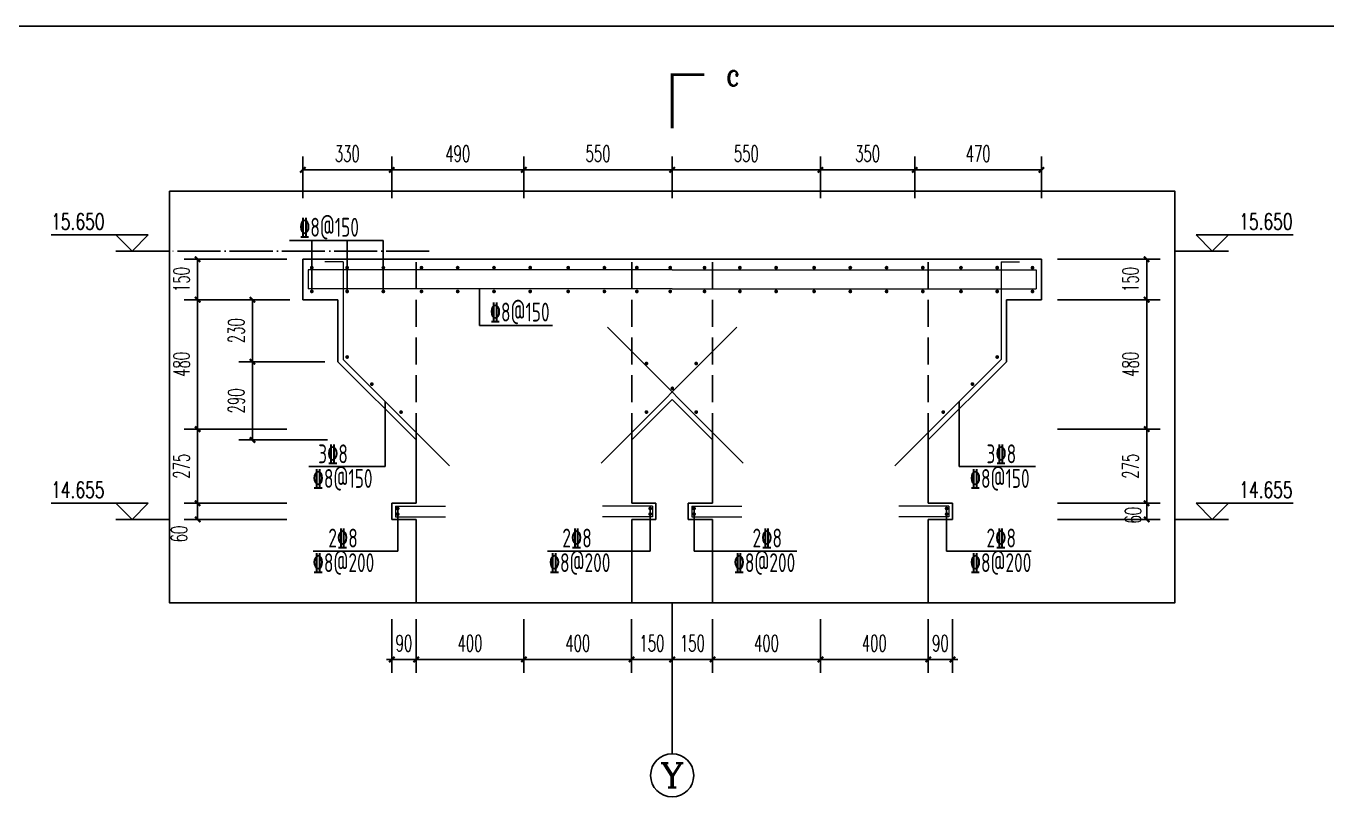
# Model space of a CAD drawing. Extents: x 0 to 125661, y -104936 to 8656.
# Drawn here: x 98672 to 103498, y -87207 to -84347 of the extents above; entities that cross this region are included whole.
import ezdxf
from ezdxf.enums import TextEntityAlignment as Align

# ---------------------------------------------------------------- set-up
doc = ezdxf.new("R2010")
doc.units = 0
doc.header["$LTSCALE"] = 800
doc.header["$MEASUREMENT"] = 0
doc.linetypes.add('DASH', pattern=[0.35, 0.25, -0.1])
doc.linetypes.add('DOTE', pattern=[2.42, 2, -0.2, 0.02, -0.2])
doc.layers.get('0').update_dxf_attribs({"linetype": 'CONTINUOUS'})
doc.layers.get('Defpoints').update_dxf_attribs({"color": 1, "linetype": 'CONTINUOUS'})
for name, color, linetype in [('3-ban', 84, 'CONTINUOUS'), ('AXIS', 3, 'CONTINUOUS'), ('AXIS_TEXT', 7, 'CONTINUOUS'), ('DIM_ELEV', 3, 'CONTINUOUS'), ('DIM_SYMB', 3, 'CONTINUOUS'), ('DOTE', 28, 'CONTINUOUS'), ('PUB_DIM', 3, 'CONTINUOUS'), ('PUB_TEXT', 7, 'CONTINUOUS'), ('WALL', 50, 'CONTINUOUS')]:
    doc.layers.add(name, color=color, linetype=linetype)
doc.layers.add('3-零部件', color=73, linetype='CONTINUOUS', lineweight=5)
doc.styles.add('_TCH_AXIS', font='COMPLEX', dxfattribs={"bigfont": 'GBCBIG'})
doc.styles.add('_TCH_DIM', font='SIMPLEX', dxfattribs={"bigfont": 'GBCBIG'})
doc.styles.add('_TCH_LABEL', font='COMPLEX', dxfattribs={"bigfont": 'GBCBIG'})
doc.styles.add('COMPLEX', font='COMPLEX')
doc.styles.add('DIM_FONT', font='SIMPLEX.shx', dxfattribs={"width": 0.6})
doc.styles.add('TSSD_Rein', font='tssdeng.shx', dxfattribs={"width": 0.7, "bigfont": 'hztxt.shx'})
doc.dimstyles.new('DIMN20', dxfattribs={"dimscale": 0.2, "dimtxt": 300, "dimasz": 100, "dimexe": 250, "dimexo": 300, "dimgap": 150, "dimtad": 1, "dimdec": 0, "dimzin": 0, "dimdsep": 46, "dimtxsty": 'DIM_FONT', "dimblk": 'ARCHTICK', "dimcen": 0.09, "dimclrt": 7, "dimazin": 2, "dimtfac": 1, "dimtdec": 0, "dimtix": 1, "dimtmove": 2, "dimatfit": 3, "dimfxl": 0, "dimtolj": 1, "dimtzin": 0, "dimarcsym": 0})

# ---------------------------------------------------------------- blocks, each defined once
blk = doc.blocks.new('_ArchTick')
at = {"color": 0, "linetype": 'ByBlock', "const_width": 0.4}
blk.add_lwpolyline([(-0.5, -0.5), (0.5, 0.5)], dxfattribs=at)
blk = doc.blocks.new('*D1090')
at = {"layer": 'Defpoints', "color": 0}
for p in [(102438.9, -85212.4), (102829.3, -85212.4), (102438.9, -85362.4)]:
    blk.add_point(p, dxfattribs=at)
at = {"layer": 'PUB_DIM', "color": 0, "lineweight": -2}
for p, q in [((102498.9, -85212.4), (102879.3, -85212.4)), ((102829.3, -85362.4), (102829.3, -85212.4)), ((102498.9, -85362.4), (102879.3, -85362.4))]:
    blk.add_line(p, q, dxfattribs=at)
at = {"layer": 'PUB_DIM', "color": 0, "lineweight": -2, "xscale": 20, "yscale": 20, "zscale": 20}
for p, rotation in [((102829.3, -85212.4), 90), ((102829.3, -85362.4), 270)]:
    blk.add_blockref('_ArchTick', p, dxfattribs=dict(at, rotation=rotation))
at = {"layer": 'PUB_DIM', "color": 7, "insert": (102769.3, -85287.4), "char_height": 60, "attachment_point": 5, "rotation": 90, "style": 'DIM_FONT'}
blk.add_mtext('\\A1;150', dxfattribs=at)
blk = doc.blocks.new('*D1091')
at = {"layer": 'Defpoints', "color": 0}
for p in [(102438.9, -85362.4), (102829.3, -85362.4), (102438.9, -85842.4)]:
    blk.add_point(p, dxfattribs=at)
at = {"layer": 'PUB_DIM', "color": 0, "lineweight": -2}
for p, q in [((102498.9, -85362.4), (102879.3, -85362.4)), ((102829.3, -85842.4), (102829.3, -85362.4)), ((102498.9, -85842.4), (102879.3, -85842.4))]:
    blk.add_line(p, q, dxfattribs=at)
at = {"layer": 'PUB_DIM', "color": 0, "lineweight": -2, "xscale": 20, "yscale": 20, "zscale": 20}
for p, rotation in [((102829.3, -85362.4), 90), ((102829.3, -85842.4), 270)]:
    blk.add_blockref('_ArchTick', p, dxfattribs=dict(at, rotation=rotation))
at = {"layer": 'PUB_DIM', "color": 7, "insert": (102769.3, -85602.4), "char_height": 60, "attachment_point": 5, "rotation": 90, "style": 'DIM_FONT'}
blk.add_mtext('\\A1;480', dxfattribs=at)
blk = doc.blocks.new('*D1092')
at = {"layer": 'Defpoints', "color": 0}
for p in [(102438.9, -85842.4), (102829.3, -85842.4), (102438.9, -86117.4)]:
    blk.add_point(p, dxfattribs=at)
at = {"layer": 'PUB_DIM', "color": 0, "lineweight": -2}
for p, q in [((102498.9, -85842.4), (102879.3, -85842.4)), ((102829.3, -86117.4), (102829.3, -85842.4)), ((102498.9, -86117.4), (102879.3, -86117.4))]:
    blk.add_line(p, q, dxfattribs=at)
at = {"layer": 'PUB_DIM', "color": 0, "lineweight": -2, "xscale": 20, "yscale": 20, "zscale": 20}
for p, rotation in [((102829.3, -85842.4), 90), ((102829.3, -86117.4), 270)]:
    blk.add_blockref('_ArchTick', p, dxfattribs=dict(at, rotation=rotation))
at = {"layer": 'PUB_DIM', "color": 7, "insert": (102769.3, -85979.9), "char_height": 60, "attachment_point": 5, "rotation": 90, "style": 'DIM_FONT'}
blk.add_mtext('\\A1;275', dxfattribs=at)
blk = doc.blocks.new('*D1093')
at = {"layer": 'Defpoints', "color": 0}
for p in [(102438.9, -86117.4), (102829.3, -86117.4), (102438.9, -86177.4)]:
    blk.add_point(p, dxfattribs=at)
at = {"layer": 'PUB_DIM', "color": 0, "lineweight": -2}
for p, q in [((102498.9, -86117.4), (102879.3, -86117.4)), ((102829.3, -86177.4), (102829.3, -86117.4)), ((102498.9, -86177.4), (102879.3, -86177.4))]:
    blk.add_line(p, q, dxfattribs=at)
at = {"layer": 'PUB_DIM', "color": 0, "lineweight": -2, "xscale": 20, "yscale": 20, "zscale": 20}
for p, rotation in [((102829.3, -86117.4), 90), ((102829.3, -86177.4), 270)]:
    blk.add_blockref('_ArchTick', p, dxfattribs=dict(at, rotation=rotation))
at = {"layer": 'PUB_DIM', "color": 7, "insert": (102778.7, -86162), "char_height": 60, "attachment_point": 5, "rotation": 90, "style": 'DIM_FONT'}
blk.add_mtext('\\A1;60', dxfattribs=at)
blk = doc.blocks.new('*D1094')
at = {"layer": 'Defpoints', "color": 0}
for p in [(100028.9, -86486.7), (100118.9, -86486.7), (100118.9, -86696.7)]:
    blk.add_point(p, dxfattribs=at)
at = {"layer": 'PUB_DIM', "color": 0, "lineweight": -2}
for p, q in [((100028.9, -86546.7), (100028.9, -86746.7)), ((100118.9, -86546.7), (100118.9, -86746.7)), ((100028.9, -86696.7), (100008.9, -86696.7)), ((100028.9, -86696.7), (100118.9, -86696.7)), ((100118.9, -86696.7), (100138.9, -86696.7))]:
    blk.add_line(p, q, dxfattribs=at)
at = {"layer": 'PUB_DIM', "color": 0, "lineweight": -2, "xscale": 20, "yscale": 20, "zscale": 20}
blk.add_blockref('_ArchTick', (100028.9, -86696.7), dxfattribs=at)
at = {"layer": 'PUB_DIM', "color": 0, "lineweight": -2, "xscale": 20, "yscale": 20, "zscale": 20, "rotation": 180}
blk.add_blockref('_ArchTick', (100118.9, -86696.7), dxfattribs=at)
at = {"layer": 'PUB_DIM', "color": 7, "insert": (100073.9, -86636.7), "char_height": 60, "attachment_point": 5, "style": 'DIM_FONT'}
blk.add_mtext('\\A1;90', dxfattribs=at)
blk = doc.blocks.new('*D1095')
at = {"layer": 'Defpoints', "color": 0}
for p in [(100118.9, -86486.7), (100518.9, -86486.7), (100518.9, -86696.7)]:
    blk.add_point(p, dxfattribs=at)
at = {"layer": 'PUB_DIM', "color": 0, "lineweight": -2}
for p, q in [((100118.9, -86546.7), (100118.9, -86746.7)), ((100518.9, -86546.7), (100518.9, -86746.7)), ((100118.9, -86696.7), (100518.9, -86696.7))]:
    blk.add_line(p, q, dxfattribs=at)
at = {"layer": 'PUB_DIM', "color": 0, "lineweight": -2, "xscale": 20, "yscale": 20, "zscale": 20, "rotation": 180}
blk.add_blockref('_ArchTick', (100118.9, -86696.7), dxfattribs=at)
at = {"layer": 'PUB_DIM', "color": 0, "lineweight": -2, "xscale": 20, "yscale": 20, "zscale": 20}
blk.add_blockref('_ArchTick', (100518.9, -86696.7), dxfattribs=at)
at = {"layer": 'PUB_DIM', "color": 7, "insert": (100318.9, -86636.7), "char_height": 60, "attachment_point": 5, "style": 'DIM_FONT'}
blk.add_mtext('\\A1;400', dxfattribs=at)
blk = doc.blocks.new('*D1096')
at = {"layer": 'Defpoints', "color": 0}
for p in [(100518.9, -86486.7), (100918.5, -86486.7), (100918.5, -86696.7)]:
    blk.add_point(p, dxfattribs=at)
at = {"layer": 'PUB_DIM', "color": 0, "lineweight": -2}
for p, q in [((100518.9, -86546.7), (100518.9, -86746.7)), ((100918.5, -86546.7), (100918.5, -86746.7)), ((100518.9, -86696.7), (100918.5, -86696.7))]:
    blk.add_line(p, q, dxfattribs=at)
at = {"layer": 'PUB_DIM', "color": 0, "lineweight": -2, "xscale": 20, "yscale": 20, "zscale": 20, "rotation": 180}
blk.add_blockref('_ArchTick', (100518.9, -86696.7), dxfattribs=at)
at = {"layer": 'PUB_DIM', "color": 0, "lineweight": -2, "xscale": 20, "yscale": 20, "zscale": 20}
blk.add_blockref('_ArchTick', (100918.5, -86696.7), dxfattribs=at)
at = {"layer": 'PUB_DIM', "color": 7, "insert": (100718.7, -86636.7), "char_height": 60, "attachment_point": 5, "style": 'DIM_FONT'}
blk.add_mtext('\\A1;400', dxfattribs=at)
blk = doc.blocks.new('*D1097')
at = {"layer": 'Defpoints', "color": 0}
for p in [(100918.5, -86486.7), (101068.9, -86486.7), (101068.9, -86696.7)]:
    blk.add_point(p, dxfattribs=at)
at = {"layer": 'PUB_DIM', "color": 0, "lineweight": -2}
for p, q in [((100918.5, -86546.7), (100918.5, -86746.7)), ((101068.9, -86546.7), (101068.9, -86746.7)), ((100918.5, -86696.7), (101068.9, -86696.7))]:
    blk.add_line(p, q, dxfattribs=at)
at = {"layer": 'PUB_DIM', "color": 0, "lineweight": -2, "xscale": 20, "yscale": 20, "zscale": 20, "rotation": 180}
blk.add_blockref('_ArchTick', (100918.5, -86696.7), dxfattribs=at)
at = {"layer": 'PUB_DIM', "color": 0, "lineweight": -2, "xscale": 20, "yscale": 20, "zscale": 20}
blk.add_blockref('_ArchTick', (101068.9, -86696.7), dxfattribs=at)
at = {"layer": 'PUB_DIM', "color": 7, "insert": (100993.7, -86636.7), "char_height": 60, "attachment_point": 5, "style": 'DIM_FONT'}
blk.add_mtext('\\A1;150', dxfattribs=at)
blk = doc.blocks.new('*D1098')
at = {"layer": 'Defpoints', "color": 0}
for p in [(101068.9, -86486.7), (101218.9, -86486.7), (101218.9, -86696.7)]:
    blk.add_point(p, dxfattribs=at)
at = {"layer": 'PUB_DIM', "color": 0, "lineweight": -2}
for p, q in [((101068.9, -86546.7), (101068.9, -86746.7)), ((101218.9, -86546.7), (101218.9, -86746.7)), ((101068.9, -86696.7), (101218.9, -86696.7))]:
    blk.add_line(p, q, dxfattribs=at)
at = {"layer": 'PUB_DIM', "color": 0, "lineweight": -2, "xscale": 20, "yscale": 20, "zscale": 20, "rotation": 180}
blk.add_blockref('_ArchTick', (101068.9, -86696.7), dxfattribs=at)
at = {"layer": 'PUB_DIM', "color": 0, "lineweight": -2, "xscale": 20, "yscale": 20, "zscale": 20}
blk.add_blockref('_ArchTick', (101218.9, -86696.7), dxfattribs=at)
at = {"layer": 'PUB_DIM', "color": 7, "insert": (101143.9, -86636.7), "char_height": 60, "attachment_point": 5, "style": 'DIM_FONT'}
blk.add_mtext('\\A1;150', dxfattribs=at)
blk = doc.blocks.new('*D1099')
at = {"layer": 'Defpoints', "color": 0}
for p in [(101218.9, -86486.7), (101618.9, -86486.7), (101618.9, -86696.7)]:
    blk.add_point(p, dxfattribs=at)
at = {"layer": 'PUB_DIM', "color": 0, "lineweight": -2}
for p, q in [((101218.9, -86546.7), (101218.9, -86746.7)), ((101618.9, -86546.7), (101618.9, -86746.7)), ((101218.9, -86696.7), (101618.9, -86696.7))]:
    blk.add_line(p, q, dxfattribs=at)
at = {"layer": 'PUB_DIM', "color": 0, "lineweight": -2, "xscale": 20, "yscale": 20, "zscale": 20, "rotation": 180}
blk.add_blockref('_ArchTick', (101218.9, -86696.7), dxfattribs=at)
at = {"layer": 'PUB_DIM', "color": 0, "lineweight": -2, "xscale": 20, "yscale": 20, "zscale": 20}
blk.add_blockref('_ArchTick', (101618.9, -86696.7), dxfattribs=at)
at = {"layer": 'PUB_DIM', "color": 7, "insert": (101418.9, -86636.7), "char_height": 60, "attachment_point": 5, "style": 'DIM_FONT'}
blk.add_mtext('\\A1;400', dxfattribs=at)
blk = doc.blocks.new('*D1100')
at = {"layer": 'Defpoints', "color": 0}
for p in [(101618.9, -86486.7), (102018.9, -86486.7), (102018.9, -86696.7)]:
    blk.add_point(p, dxfattribs=at)
at = {"layer": 'PUB_DIM', "color": 0, "lineweight": -2}
for p, q in [((101618.9, -86546.7), (101618.9, -86746.7)), ((102018.9, -86546.7), (102018.9, -86746.7)), ((101618.9, -86696.7), (102018.9, -86696.7))]:
    blk.add_line(p, q, dxfattribs=at)
at = {"layer": 'PUB_DIM', "color": 0, "lineweight": -2, "xscale": 20, "yscale": 20, "zscale": 20, "rotation": 180}
blk.add_blockref('_ArchTick', (101618.9, -86696.7), dxfattribs=at)
at = {"layer": 'PUB_DIM', "color": 0, "lineweight": -2, "xscale": 20, "yscale": 20, "zscale": 20}
blk.add_blockref('_ArchTick', (102018.9, -86696.7), dxfattribs=at)
at = {"layer": 'PUB_DIM', "color": 7, "insert": (101818.9, -86636.7), "char_height": 60, "attachment_point": 5, "style": 'DIM_FONT'}
blk.add_mtext('\\A1;400', dxfattribs=at)
blk = doc.blocks.new('*D1101')
at = {"layer": 'Defpoints', "color": 0}
for p in [(102018.9, -86486.7), (102108.9, -86486.7), (102108.9, -86696.7)]:
    blk.add_point(p, dxfattribs=at)
at = {"layer": 'PUB_DIM', "color": 0, "lineweight": -2}
for p, q in [((102018.9, -86546.7), (102018.9, -86746.7)), ((102108.9, -86546.7), (102108.9, -86746.7)), ((102018.9, -86696.7), (101998.9, -86696.7)), ((102018.9, -86696.7), (102108.9, -86696.7)), ((102108.9, -86696.7), (102128.9, -86696.7))]:
    blk.add_line(p, q, dxfattribs=at)
at = {"layer": 'PUB_DIM', "color": 0, "lineweight": -2, "xscale": 20, "yscale": 20, "zscale": 20}
blk.add_blockref('_ArchTick', (102018.9, -86696.7), dxfattribs=at)
at = {"layer": 'PUB_DIM', "color": 0, "lineweight": -2, "xscale": 20, "yscale": 20, "zscale": 20, "rotation": 180}
blk.add_blockref('_ArchTick', (102108.9, -86696.7), dxfattribs=at)
at = {"layer": 'PUB_DIM', "color": 7, "insert": (102063.9, -86636.7), "char_height": 60, "attachment_point": 5, "style": 'DIM_FONT'}
blk.add_mtext('\\A1;90', dxfattribs=at)
blk = doc.blocks.new('*D1102')
at = {"layer": 'Defpoints', "color": 0}
for p in [(100028.6, -84880.8), (99698.9, -85045.8), (100028.6, -85045.8)]:
    blk.add_point(p, dxfattribs=at)
at = {"layer": 'PUB_DIM', "color": 0, "lineweight": -2}
for p, q in [((99698.9, -84985.8), (99698.9, -84830.8)), ((100028.6, -84985.8), (100028.6, -84830.8)), ((99698.9, -84880.8), (100028.6, -84880.8))]:
    blk.add_line(p, q, dxfattribs=at)
at = {"layer": 'PUB_DIM', "color": 0, "lineweight": -2, "xscale": 20, "yscale": 20, "zscale": 20, "rotation": 180}
blk.add_blockref('_ArchTick', (99698.9, -84880.8), dxfattribs=at)
at = {"layer": 'PUB_DIM', "color": 0, "lineweight": -2, "xscale": 20, "yscale": 20, "zscale": 20}
blk.add_blockref('_ArchTick', (100028.6, -84880.8), dxfattribs=at)
at = {"layer": 'PUB_DIM', "color": 7, "insert": (99863.7, -84820.8), "char_height": 60, "attachment_point": 5, "style": 'DIM_FONT'}
blk.add_mtext('\\A1;330', dxfattribs=at)
blk = doc.blocks.new('*D1103')
at = {"layer": 'Defpoints', "color": 0}
for p in [(100518.9, -84880.8), (100028.6, -85045.8), (100518.9, -85045.8)]:
    blk.add_point(p, dxfattribs=at)
at = {"layer": 'PUB_DIM', "color": 0, "lineweight": -2}
for p, q in [((100028.6, -84985.8), (100028.6, -84830.8)), ((100518.9, -84985.8), (100518.9, -84830.8)), ((100028.6, -84880.8), (100518.9, -84880.8))]:
    blk.add_line(p, q, dxfattribs=at)
at = {"layer": 'PUB_DIM', "color": 0, "lineweight": -2, "xscale": 20, "yscale": 20, "zscale": 20, "rotation": 180}
blk.add_blockref('_ArchTick', (100028.6, -84880.8), dxfattribs=at)
at = {"layer": 'PUB_DIM', "color": 0, "lineweight": -2, "xscale": 20, "yscale": 20, "zscale": 20}
blk.add_blockref('_ArchTick', (100518.9, -84880.8), dxfattribs=at)
at = {"layer": 'PUB_DIM', "color": 7, "insert": (100273.7, -84820.8), "char_height": 60, "attachment_point": 5, "style": 'DIM_FONT'}
blk.add_mtext('\\A1;490', dxfattribs=at)
blk = doc.blocks.new('*D1104')
at = {"layer": 'Defpoints', "color": 0}
for p in [(101068.9, -84880.8), (100518.9, -85045.8), (101068.9, -85045.8)]:
    blk.add_point(p, dxfattribs=at)
at = {"layer": 'PUB_DIM', "color": 0, "lineweight": -2}
for p, q in [((100518.9, -84985.8), (100518.9, -84830.8)), ((101068.9, -84985.8), (101068.9, -84830.8)), ((100518.9, -84880.8), (101068.9, -84880.8))]:
    blk.add_line(p, q, dxfattribs=at)
at = {"layer": 'PUB_DIM', "color": 0, "lineweight": -2, "xscale": 20, "yscale": 20, "zscale": 20, "rotation": 180}
blk.add_blockref('_ArchTick', (100518.9, -84880.8), dxfattribs=at)
at = {"layer": 'PUB_DIM', "color": 0, "lineweight": -2, "xscale": 20, "yscale": 20, "zscale": 20}
blk.add_blockref('_ArchTick', (101068.9, -84880.8), dxfattribs=at)
at = {"layer": 'PUB_DIM', "color": 7, "insert": (100793.9, -84820.8), "char_height": 60, "attachment_point": 5, "style": 'DIM_FONT'}
blk.add_mtext('\\A1;550', dxfattribs=at)
blk = doc.blocks.new('*D1105')
at = {"layer": 'Defpoints', "color": 0}
for p in [(101618.9, -84880.8), (101068.9, -85045.8), (101618.9, -85045.8)]:
    blk.add_point(p, dxfattribs=at)
at = {"layer": 'PUB_DIM', "color": 0, "lineweight": -2}
for p, q in [((101068.9, -84985.8), (101068.9, -84830.8)), ((101618.9, -84985.8), (101618.9, -84830.8)), ((101068.9, -84880.8), (101618.9, -84880.8))]:
    blk.add_line(p, q, dxfattribs=at)
at = {"layer": 'PUB_DIM', "color": 0, "lineweight": -2, "xscale": 20, "yscale": 20, "zscale": 20, "rotation": 180}
blk.add_blockref('_ArchTick', (101068.9, -84880.8), dxfattribs=at)
at = {"layer": 'PUB_DIM', "color": 0, "lineweight": -2, "xscale": 20, "yscale": 20, "zscale": 20}
blk.add_blockref('_ArchTick', (101618.9, -84880.8), dxfattribs=at)
at = {"layer": 'PUB_DIM', "color": 7, "insert": (101343.9, -84820.8), "char_height": 60, "attachment_point": 5, "style": 'DIM_FONT'}
blk.add_mtext('\\A1;550', dxfattribs=at)
blk = doc.blocks.new('*D1106')
at = {"layer": 'Defpoints', "color": 0}
for p in [(101968.9, -84880.8), (101618.9, -85045.8), (101968.9, -85045.8)]:
    blk.add_point(p, dxfattribs=at)
at = {"layer": 'PUB_DIM', "color": 0, "lineweight": -2}
for p, q in [((101618.9, -84985.8), (101618.9, -84830.8)), ((101968.9, -84985.8), (101968.9, -84830.8)), ((101618.9, -84880.8), (101968.9, -84880.8))]:
    blk.add_line(p, q, dxfattribs=at)
at = {"layer": 'PUB_DIM', "color": 0, "lineweight": -2, "xscale": 20, "yscale": 20, "zscale": 20, "rotation": 180}
blk.add_blockref('_ArchTick', (101618.9, -84880.8), dxfattribs=at)
at = {"layer": 'PUB_DIM', "color": 0, "lineweight": -2, "xscale": 20, "yscale": 20, "zscale": 20}
blk.add_blockref('_ArchTick', (101968.9, -84880.8), dxfattribs=at)
at = {"layer": 'PUB_DIM', "color": 7, "insert": (101793.9, -84820.8), "char_height": 60, "attachment_point": 5, "style": 'DIM_FONT'}
blk.add_mtext('\\A1;350', dxfattribs=at)
blk = doc.blocks.new('*D1107')
at = {"layer": 'Defpoints', "color": 0}
for p in [(102438.9, -84880.8), (101968.9, -85045.8), (102438.9, -85045.8)]:
    blk.add_point(p, dxfattribs=at)
at = {"layer": 'PUB_DIM', "color": 0, "lineweight": -2}
for p, q in [((101968.9, -84985.8), (101968.9, -84830.8)), ((102438.9, -84985.8), (102438.9, -84830.8)), ((101968.9, -84880.8), (102438.9, -84880.8))]:
    blk.add_line(p, q, dxfattribs=at)
at = {"layer": 'PUB_DIM', "color": 0, "lineweight": -2, "xscale": 20, "yscale": 20, "zscale": 20, "rotation": 180}
blk.add_blockref('_ArchTick', (101968.9, -84880.8), dxfattribs=at)
at = {"layer": 'PUB_DIM', "color": 0, "lineweight": -2, "xscale": 20, "yscale": 20, "zscale": 20}
blk.add_blockref('_ArchTick', (102438.9, -84880.8), dxfattribs=at)
at = {"layer": 'PUB_DIM', "color": 7, "insert": (102203.9, -84820.8), "char_height": 60, "attachment_point": 5, "style": 'DIM_FONT'}
blk.add_mtext('\\A1;470', dxfattribs=at)
blk = doc.blocks.new('*D1125')
at = {"layer": 'Defpoints', "color": 0}
for p in [(99308.5, -85212.4), (99698.9, -85212.4), (99698.9, -85362.4)]:
    blk.add_point(p, dxfattribs=at)
at = {"layer": 'PUB_DIM', "color": 0, "lineweight": -2}
for p, q in [((99638.9, -85212.4), (99258.5, -85212.4)), ((99308.5, -85362.4), (99308.5, -85212.4)), ((99638.9, -85362.4), (99258.5, -85362.4))]:
    blk.add_line(p, q, dxfattribs=at)
at = {"layer": 'PUB_DIM', "color": 0, "lineweight": -2, "xscale": 20, "yscale": 20, "zscale": 20}
for p, rotation in [((99308.5, -85212.4), 90), ((99308.5, -85362.4), 270)]:
    blk.add_blockref('_ArchTick', p, dxfattribs=dict(at, rotation=rotation))
at = {"layer": 'PUB_DIM', "color": 7, "insert": (99248.5, -85287.4), "char_height": 60, "attachment_point": 5, "rotation": 90, "style": 'DIM_FONT'}
blk.add_mtext('\\A1;150', dxfattribs=at)
blk = doc.blocks.new('*D1126')
at = {"layer": 'Defpoints', "color": 0}
for p in [(99308.5, -85362.4), (99698.9, -85362.4), (99698.9, -85842.4)]:
    blk.add_point(p, dxfattribs=at)
at = {"layer": 'PUB_DIM', "color": 0, "lineweight": -2}
for p, q in [((99638.9, -85362.4), (99258.5, -85362.4)), ((99308.5, -85842.4), (99308.5, -85362.4)), ((99638.9, -85842.4), (99258.5, -85842.4))]:
    blk.add_line(p, q, dxfattribs=at)
at = {"layer": 'PUB_DIM', "color": 0, "lineweight": -2, "xscale": 20, "yscale": 20, "zscale": 20}
for p, rotation in [((99308.5, -85362.4), 90), ((99308.5, -85842.4), 270)]:
    blk.add_blockref('_ArchTick', p, dxfattribs=dict(at, rotation=rotation))
at = {"layer": 'PUB_DIM', "color": 7, "insert": (99248.5, -85602.4), "char_height": 60, "attachment_point": 5, "rotation": 90, "style": 'DIM_FONT'}
blk.add_mtext('\\A1;480', dxfattribs=at)
blk = doc.blocks.new('*D1127')
at = {"layer": 'Defpoints', "color": 0}
for p in [(99308.5, -85842.4), (99698.9, -85842.4), (99698.9, -86117.4)]:
    blk.add_point(p, dxfattribs=at)
at = {"layer": 'PUB_DIM', "color": 0, "lineweight": -2}
for p, q in [((99638.9, -85842.4), (99258.5, -85842.4)), ((99308.5, -86117.4), (99308.5, -85842.4)), ((99638.9, -86117.4), (99258.5, -86117.4))]:
    blk.add_line(p, q, dxfattribs=at)
at = {"layer": 'PUB_DIM', "color": 0, "lineweight": -2, "xscale": 20, "yscale": 20, "zscale": 20}
for p, rotation in [((99308.5, -85842.4), 90), ((99308.5, -86117.4), 270)]:
    blk.add_blockref('_ArchTick', p, dxfattribs=dict(at, rotation=rotation))
at = {"layer": 'PUB_DIM', "color": 7, "insert": (99248.5, -85979.9), "char_height": 60, "attachment_point": 5, "rotation": 90, "style": 'DIM_FONT'}
blk.add_mtext('\\A1;275', dxfattribs=at)
blk = doc.blocks.new('*D1128')
at = {"layer": 'Defpoints', "color": 0}
for p in [(99308.5, -86117.4), (99698.9, -86117.4), (99698.9, -86177.4)]:
    blk.add_point(p, dxfattribs=at)
at = {"layer": 'PUB_DIM', "color": 0, "lineweight": -2}
for p, q in [((99638.9, -86117.4), (99258.5, -86117.4)), ((99308.5, -86177.4), (99308.5, -86117.4)), ((99638.9, -86177.4), (99258.5, -86177.4))]:
    blk.add_line(p, q, dxfattribs=at)
at = {"layer": 'PUB_DIM', "color": 0, "lineweight": -2, "xscale": 20, "yscale": 20, "zscale": 20}
for p, rotation in [((99308.5, -86117.4), 90), ((99308.5, -86177.4), 270)]:
    blk.add_blockref('_ArchTick', p, dxfattribs=dict(at, rotation=rotation))
at = {"layer": 'PUB_DIM', "color": 7, "insert": (99239.5, -86231.4), "char_height": 60, "attachment_point": 5, "rotation": 90, "style": 'DIM_FONT'}
blk.add_mtext('\\A1;60', dxfattribs=at)
blk = doc.blocks.new('_AXISO')
blk.add_circle((0, 0), 0.5)
at = {"layer": 'AXIS_TEXT', "style": 'COMPLEX', "width": 1.041667}
blk.add_attdef('A', text='', height=0.56, dxfattribs=at).set_placement((-0.25, -0.28), (0.25, -0.28), align=Align.FIT)
blk = doc.blocks.new('*D1419')
at = {"layer": '3-ban', "color": 0, "lineweight": -2}
for p, q in [((99651.1, -85362.4), (99461.9, -85362.4)), ((99511.9, -85362.4), (99511.9, -85592.4)), ((99780.8, -85592.4), (99461.9, -85592.4))]:
    blk.add_line(p, q, dxfattribs=at)
at = {"layer": 'Defpoints', "color": 0}
for p in [(99711.1, -85362.4), (99511.9, -85592.4), (99840.8, -85592.4)]:
    blk.add_point(p, dxfattribs=at)
at = {"layer": '3-ban', "color": 0, "lineweight": -2, "xscale": 20, "yscale": 20, "zscale": 20}
for p, rotation in [((99511.9, -85362.4), 90), ((99511.9, -85592.4), 270)]:
    blk.add_blockref('_ArchTick', p, dxfattribs=dict(at, rotation=rotation))
at = {"layer": '3-ban', "color": 7, "insert": (99451.9, -85477.4), "char_height": 60, "attachment_point": 5, "rotation": 90, "style": 'DIM_FONT'}
blk.add_mtext('\\A1;230', dxfattribs=at)
blk = doc.blocks.new('*D1420')
at = {"layer": '3-ban', "color": 0, "lineweight": -2}
for p, q in [((99780.8, -85592.4), (99461.9, -85592.4)), ((99511.9, -85592.4), (99511.9, -85882.7)), ((99790.2, -85882.7), (99461.9, -85882.7))]:
    blk.add_line(p, q, dxfattribs=at)
at = {"layer": 'Defpoints', "color": 0}
for p in [(99840.8, -85592.4), (99511.9, -85882.7), (99850.2, -85882.7)]:
    blk.add_point(p, dxfattribs=at)
at = {"layer": '3-ban', "color": 0, "lineweight": -2, "xscale": 20, "yscale": 20, "zscale": 20}
for p, rotation in [((99511.9, -85592.4), 90), ((99511.9, -85882.7), 270)]:
    blk.add_blockref('_ArchTick', p, dxfattribs=dict(at, rotation=rotation))
at = {"layer": '3-ban', "color": 7, "insert": (99451.9, -85737.6), "char_height": 60, "attachment_point": 5, "rotation": 90, "style": 'DIM_FONT'}
blk.add_mtext('\\A1;290', dxfattribs=at)

msp = doc.modelspace()

# ---------------------------------------------------------------- linework, layer by layer
at = {"layer": '3-ban'}
for p, q in [((99997.4, -85143.4), (99649.3, -85143.4)), ((99732.4, -85335.2), (99732.4, -85143.4)), ((99863.6, -85335.2), (99863.6, -85143.4)), ((99997.4, -85335.2), (99997.4, -85143.4)), ((100354.1, -85322.5), (100354.1, -85458)), ((100354.1, -85458), (100625, -85458)), ((100004, -85739.5), (100004, -85981.3)), ((102133.8, -85739.5), (102133.8, -85981.3)), ((100004, -85981.3), (99720.5, -85981.3)), ((102133.8, -85981.3), (102417.3, -85981.3)), ((100051.1, -86136.8), (100051.1, -86294.8)), ((100987.5, -86136.8), (100987.5, -86294.8)), ((101150.3, -86136.8), (101150.3, -86294.8)), ((102086.7, -86136.8), (102086.7, -86294.8)), ((100051.1, -86294.8), (99736.6, -86294.8)), ((100606.5, -86294.8), (100987.5, -86294.8)), ((101531.3, -86294.8), (101150.3, -86294.8)), ((102086.7, -86294.8), (102401.2, -86294.8))]:
    msp.add_line(p, q, dxfattribs=at)
at = {"layer": '3-ban', "linetype": 'DASH', "ltscale": 0.5}
for p, q in [((100118.9, -85882.7), (100118.9, -85212.4)), ((100918.9, -85882.7), (100918.9, -85212.4)), ((101218.9, -85882.7), (101218.9, -85212.4)), ((102018.9, -85882.7), (102018.9, -85212.4))]:
    msp.add_line(p, q, dxfattribs=at)
at = {"layer": '3-ban', "color": 1, "const_width": 6.95}
for points in [[(99735.5, -85243.6, -1), (99728.6, -85243.6, -1)], [(99866.6, -85243.6, -1), (99859.6, -85243.6, -1)], [(100000.9, -85243.6, -1), (99993.9, -85243.6, -1)], [(100142.4, -85243.6, -1), (100135.5, -85243.6, -1)], [(100276.7, -85243.6, -1), (100269.8, -85243.6, -1)], [(100411.5, -85243.6, -1), (100404.5, -85243.6, -1)], [(100545.8, -85243.6, -1), (100538.8, -85243.6, -1)], [(100686.6, -85243.6, -1), (100679.7, -85243.6, -1)], [(100820.9, -85243.6, -1), (100814, -85243.6, -1)], [(100941.4, -85243.6, -1), (100934.4, -85243.6, -1)], [(101065.3, -85243.6, -1), (101058.4, -85243.6, -1)], [(101185.5, -85243.6, 1), (101192.4, -85243.6, 1)], [(101316.9, -85243.6, 1), (101323.8, -85243.6, 1)], [(101451.2, -85243.6, 1), (101458.1, -85243.6, 1)], [(101592, -85243.6, 1), (101599, -85243.6, 1)], [(101726.3, -85243.6, 1), (101733.3, -85243.6, 1)], [(101861.1, -85243.6, 1), (101868, -85243.6, 1)], [(101995.3, -85243.6, 1), (102002.3, -85243.6, 1)], [(102136.9, -85243.6, 1), (102143.9, -85243.6, 1)], [(102271.2, -85243.6, 1), (102278.2, -85243.6, 1)], [(102402.3, -85243.6, 1), (102409.2, -85243.6, 1)], [(99735.5, -85331.7, -1), (99728.6, -85331.7, -1)], [(99866.6, -85331.7, -1), (99859.6, -85331.7, -1)], [(100000.9, -85331.7, -1), (99993.9, -85331.7, -1)], [(100142.4, -85331.7, -1), (100135.5, -85331.7, -1)], [(100276.7, -85331.7, -1), (100269.8, -85331.7, -1)], [(100411.5, -85331.7, -1), (100404.5, -85331.7, -1)], [(100545.8, -85331.7, -1), (100538.8, -85331.7, -1)], [(100686.6, -85331.7, -1), (100679.7, -85331.7, -1)], [(100820.9, -85331.7, -1), (100814, -85331.7, -1)], [(100941.4, -85331.7, -1), (100934.4, -85331.7, -1)], [(101065.3, -85331.7, -1), (101058.4, -85331.7, -1)], [(101185.5, -85331.7, 1), (101192.4, -85331.7, 1)], [(101316.9, -85331.7, 1), (101323.8, -85331.7, 1)], [(101451.2, -85331.7, 1), (101458.1, -85331.7, 1)], [(101592, -85331.7, 1), (101599, -85331.7, 1)], [(101726.3, -85331.7, 1), (101733.3, -85331.7, 1)], [(101861.1, -85331.7, 1), (101868, -85331.7, 1)], [(101995.3, -85331.7, 1), (102002.3, -85331.7, 1)], [(102136.9, -85331.7, 1), (102143.9, -85331.7, 1)], [(102271.2, -85331.7, 1), (102278.2, -85331.7, 1)], [(102402.3, -85331.7, 1), (102409.2, -85331.7, 1)], [(99866.6, -85575, -1), (99859.6, -85575, -1)], [(102271.2, -85575, 1), (102278.2, -85575, 1)], [(100977.1, -85599.1, -1), (100970.1, -85599.1, -1)], [(101161.6, -85599.1, -1), (101154.6, -85599.1, -1)], [(99958.2, -85675.4, -1), (99951.3, -85675.4, -1)], [(102179.5, -85675.4, 1), (102186.5, -85675.4, 1)], [(101072.9, -85691.1, -1), (101066, -85691.1, -1)], [(100066.6, -85779.2, -1), (100059.6, -85779.2, -1)], [(100977.1, -85779.2, -1), (100970.1, -85779.2, -1)], [(101161.6, -85779.2, -1), (101154.6, -85779.2, -1)], [(102071.2, -85779.2, 1), (102078.2, -85779.2, 1)], [(100054.1, -86136.8, -1), (100047.1, -86136.8, -1)], [(100054.1, -86157.6, -1), (100047.1, -86157.6, -1)], [(100984, -86136.8, 1), (100991, -86136.8, 1)], [(100984, -86157.6, 1), (100991, -86157.6, 1)], [(101153.7, -86136.8, -1), (101146.8, -86136.8, -1)], [(101153.7, -86157.6, -1), (101146.8, -86157.6, -1)], [(102083.7, -86136.8, 1), (102090.6, -86136.8, 1)], [(102083.7, -86157.6, 1), (102090.6, -86157.6, 1)]]:
    msp.add_lwpolyline(points, format="xyb", close=True, dxfattribs=at)
at = {"layer": '3-零部件', "color": 1, "linetype": 'Continuous'}
for p, q in [((99848.6, -85221.7), (99779.8, -85221.7)), ((99848.6, -85221.7), (99848.6, -85584.1)), ((102289.2, -85221.7), (102289.2, -85584.1)), ((102289.2, -85221.7), (102358, -85221.7)), ((101068.9, -85252.2), (99718.9, -85252.2)), ((99718.9, -85252.2), (99718.9, -85322.5)), ((101068.9, -85252.2), (102418.9, -85252.2)), ((102418.9, -85252.2), (102418.9, -85322.5)), ((101068.9, -85322.5), (99718.9, -85322.5)), ((101068.9, -85322.5), (102418.9, -85322.5)), ((100805, -85968.4), (101308.9, -85464.4)), ((101332.8, -85968.4), (100828.9, -85464.4)), ((100242.7, -85978.2), (99848.6, -85584.1)), ((101895.1, -85978.2), (102289.2, -85584.1)), ((100042, -86128.1), (100228.1, -86128.1)), ((100042, -86128.1), (100042, -86167.1)), ((100996.1, -86128.1), (100810, -86128.1)), ((100996.1, -86128.1), (100996.1, -86167.1)), ((101141.7, -86128.1), (101327.7, -86128.1)), ((101141.7, -86128.1), (101141.7, -86167.1)), ((102095.8, -86128.1), (101909.7, -86128.1)), ((102095.8, -86128.1), (102095.8, -86167.1)), ((100042, -86167.1), (100228.1, -86167.1)), ((100996.1, -86167.1), (100810, -86167.1)), ((101141.7, -86167.1), (101327.7, -86167.1)), ((102095.8, -86167.1), (101909.7, -86167.1))]:
    msp.add_line(p, q, dxfattribs=at)
at = {"layer": 'AXIS'}
msp.add_line((101068.9, -86486.7), (101068.9, -87046.7), dxfattribs=at)
at = {"layer": 'Defpoints'}
msp.add_line((94172.5, -84347.3), (108963.6, -84347.3), dxfattribs=at)
at = {"layer": 'Defpoints', "color": 6}
msp.add_lwpolyline([(99204.3, -84959.3), (102933.5, -84959.3), (102933.5, -86486.7), (99204.3, -86486.7)], close=True, dxfattribs=at)
at = {"layer": 'DIM_ELEV'}
for p, q in [((99125.1, -85122.4), (98765.1, -85122.4)), ((99065.1, -85182.4), (99005.1, -85122.4)), ((99065.1, -85182.4), (99125.1, -85122.4)), ((103072.7, -85182.4), (103012.7, -85122.4)), ((103012.7, -85122.4), (103372.7, -85122.4)), ((103072.7, -85182.4), (103132.7, -85122.4)), ((99204.3, -85182.4), (99005.1, -85182.4)), ((102933.5, -85182.4), (103132.7, -85182.4)), ((99125.1, -86117.4), (98765.1, -86117.4)), ((99065.1, -86177.4), (99005.1, -86117.4)), ((99065.1, -86177.4), (99125.1, -86117.4)), ((103072.7, -86177.4), (103012.7, -86117.4)), ((103012.7, -86117.4), (103372.7, -86117.4)), ((103072.7, -86177.4), (103132.7, -86117.4)), ((99204.3, -86177.4), (99005.1, -86177.4)), ((102933.5, -86177.4), (103132.7, -86177.4))]:
    msp.add_line(p, q, dxfattribs=at)
at = {"layer": 'DIM_SYMB', "const_width": 10}
msp.add_lwpolyline([(101068.9, -84727.2), (101068.9, -84527.2), (101188.9, -84527.2)], dxfattribs=at)
at = {"layer": 'DOTE', "linetype": 'DOTE', "ltscale": 0.1}
msp.add_line((100168, -85182.4), (99204.3, -85182.4), dxfattribs=at)
at = {"layer": 'WALL'}
for p, q in [((102438.9, -85212.4), (99698.9, -85212.4)), ((99698.9, -85212.4), (99698.9, -85362.4)), ((102438.9, -85212.4), (102438.9, -85362.4)), ((99828.6, -85362.4), (99698.9, -85362.4)), ((99828.6, -85362.4), (99828.6, -85592.4)), ((102309.2, -85362.4), (102438.9, -85362.4)), ((102309.2, -85362.4), (102309.2, -85592.4)), ((100118.9, -85882.7), (99828.6, -85592.4)), ((102018.9, -85882.7), (102309.2, -85592.4)), ((100918.9, -85882.7), (101068.9, -85732.7)), ((101218.9, -85882.7), (101068.9, -85732.7)), ((100118.9, -85882.7), (100118.9, -86117.4)), ((100918.9, -85882.7), (100918.9, -86117.4)), ((101218.9, -85882.7), (101218.9, -86117.4)), ((102018.9, -85882.7), (102018.9, -86117.4)), ((100028.9, -86117.4), (100028.9, -86177.4)), ((100028.9, -86117.4), (100118.9, -86117.4)), ((101008.9, -86117.4), (100918.9, -86117.4)), ((101008.9, -86117.4), (101008.9, -86177.4)), ((101128.9, -86117.4), (101128.9, -86177.4)), ((101128.9, -86117.4), (101218.9, -86117.4)), ((102108.9, -86117.4), (102018.9, -86117.4)), ((102108.9, -86117.4), (102108.9, -86177.4)), ((100028.9, -86177.4), (100118.9, -86177.4)), ((100118.9, -86177.4), (100118.9, -86486.7)), ((100918.9, -86177.4), (100918.9, -86486.7)), ((101008.9, -86177.4), (100918.9, -86177.4)), ((101128.9, -86177.4), (101218.9, -86177.4)), ((101218.9, -86177.4), (101218.9, -86486.7)), ((102018.9, -86177.4), (102018.9, -86486.7)), ((102108.9, -86177.4), (102018.9, -86177.4))]:
    msp.add_line(p, q, dxfattribs=at)

# ---------------------------------------------------------------- block references
at = {"layer": 'AXIS'}
ref = msp.add_blockref('_AXISO', (101068.9, -87126.7), dxfattribs=dict(at, xscale=160, yscale=160, zscale=160))
ref.add_attrib('A', 'Y', dxfattribs={"layer": 'AXIS_TEXT', "height": 90.5, "style": '_TCH_AXIS', "width": 1.105263}).set_placement((101023.6, -87172), (101114.1, -87172), align=Align.FIT)

# ---------------------------------------------------------------- texts
at = {"layer": '3-ban', "style": 'TSSD_Rein', "width": 0.7}
for s, p in [('%%1328@150', (99684.7, -85128.7)), ('%%1328@150', (100392, -85443.3)), ('3%%1328', (99755.7, -85969.1)), ('3%%1328', (102235.1, -85969.1)), ('%%1328@150', (99735.1, -86060.4)), ('%%1328@150', (102172.8, -86060.4)), ('2%%1328', (99793.3, -86281.4)), ('2%%1328', (100661.4, -86281.4)), ('2%%1328', (101367.1, -86281.4)), ('2%%1328', (102235.2, -86281.4)), ('%%1328@200', (99735.1, -86372.7)), ('%%1328@200', (100611.1, -86372.7)), ('%%1328@200', (101296.8, -86372.7)), ('%%1328@200', (102172.8, -86372.7))]:
    msp.add_text(s, height=70, dxfattribs=at).set_placement(p)
at = {"layer": 'PUB_TEXT', "width": 0.705882}
for s, height, style, p in [('c', 85, '_TCH_LABEL', (101270.3, -84569.7)), ('15.650', 59.5, '_TCH_DIM', (98765.1, -85102.4)), ('15.650', 59.5, '_TCH_DIM', (103172.7, -85102.4)), ('14.655', 59.5, '_TCH_DIM', (98765.1, -86097.4)), ('14.655', 59.5, '_TCH_DIM', (103172.7, -86097.4))]:
    msp.add_text(s, height=height, dxfattribs=dict(at, style=style)).set_placement(p)

# ---------------------------------------------------------------- dimensions: what is measured, and where the dimension line sits
at = {"layer": '3-ban'}
for base, p1, p2, picture, middle in [((99511.9, -85592.4), (99711.1, -85362.4), (99840.8, -85592.4), '*D1419', (99451.9, -85477.4)), ((99511.9, -85882.7), (99840.8, -85592.4), (99850.2, -85882.7), '*D1420', (99451.9, -85737.6))]:
    dim = msp.add_linear_dim(base=base, p1=p1, p2=p2, angle=90, dimstyle='DIMN20', dxfattribs=at)
    dim.commit()
    dim.dimension.update_dxf_attribs({"geometry": picture, "text_midpoint": middle})
at = {"layer": 'PUB_DIM'}
for p1, p2, distance, picture, middle in [((99698.9, -85045.8), (100028.6, -85045.8), 165, '*D1102', (99863.7, -84820.8)), ((100028.6, -85045.8), (100518.9, -85045.8), 165, '*D1103', (100273.7, -84820.8)), ((100518.9, -85045.8), (101068.9, -85045.8), 165, '*D1104', (100793.9, -84820.8)), ((101068.9, -85045.8), (101618.9, -85045.8), 165, '*D1105', (101343.9, -84820.8)), ((101618.9, -85045.8), (101968.9, -85045.8), 165, '*D1106', (101793.9, -84820.8)), ((101968.9, -85045.8), (102438.9, -85045.8), 165, '*D1107', (102203.9, -84820.8)), ((99698.9, -85362.4), (99698.9, -85212.4), 390.4, '*D1125', (99248.5, -85287.4)), ((102438.9, -85362.4), (102438.9, -85212.4), -390.4, '*D1090', (102769.3, -85287.4)), ((99698.9, -85842.4), (99698.9, -85362.4), 390.4, '*D1126', (99248.5, -85602.4)), ((102438.9, -85842.4), (102438.9, -85362.4), -390.4, '*D1091', (102769.3, -85602.4)), ((99698.9, -86117.4), (99698.9, -85842.4), 390.4, '*D1127', (99248.5, -85979.9)), ((102438.9, -86117.4), (102438.9, -85842.4), -390.4, '*D1092', (102769.3, -85979.9)), ((100028.9, -86486.7), (100118.9, -86486.7), -210, '*D1094', (100073.9, -86636.7)), ((100118.9, -86486.7), (100518.9, -86486.7), -210, '*D1095', (100318.9, -86636.7)), ((100518.9, -86486.7), (100918.5, -86486.7), -210, '*D1096', (100718.7, -86636.7)), ((100918.5, -86486.7), (101068.9, -86486.7), -210, '*D1097', (100993.7, -86636.7)), ((101068.9, -86486.7), (101218.9, -86486.7), -210, '*D1098', (101143.9, -86636.7)), ((101218.9, -86486.7), (101618.9, -86486.7), -210, '*D1099', (101418.9, -86636.7)), ((101618.9, -86486.7), (102018.9, -86486.7), -210, '*D1100', (101818.9, -86636.7)), ((102018.9, -86486.7), (102108.9, -86486.7), -210, '*D1101', (102063.9, -86636.7))]:
    dim = msp.add_aligned_dim(p1=p1, p2=p2, distance=distance, dimstyle='DIMN20', dxfattribs=at)
    dim.commit()
    dim.dimension.update_dxf_attribs({"geometry": picture, "text_midpoint": middle})
for base, p1, p2, picture, middle in [((99308.5, -86117.4), (99698.9, -86177.4), (99698.9, -86117.4), '*D1128', (99239.5, -86231.4)), ((102829.3, -86117.4), (102438.9, -86177.4), (102438.9, -86117.4), '*D1093', (102778.7, -86162))]:
    dim = msp.add_linear_dim(base=base, p1=p1, p2=p2, angle=90, dimstyle='DIMN20', dxfattribs=at)
    dim.commit()
    dim.dimension.update_dxf_attribs({"geometry": picture, "text_midpoint": middle, "dimtype": 161})

doc.saveas('drawing.dxf')
